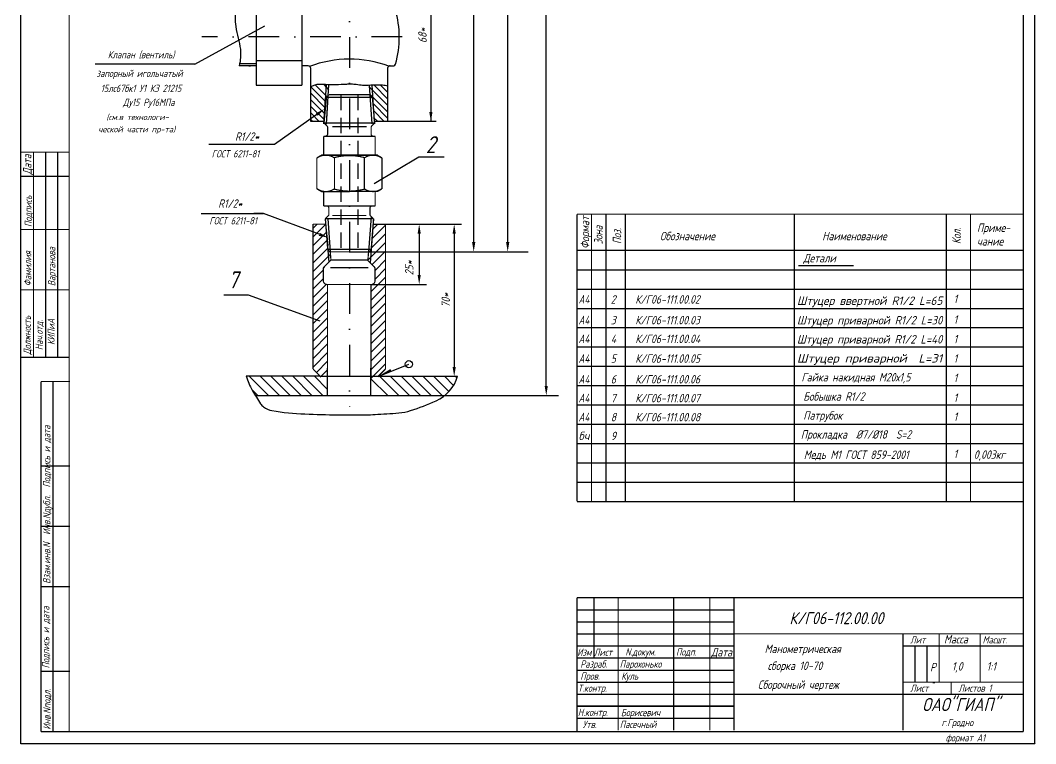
# Model space of a CAD drawing. Extents: x 1942 to 2363, y 704 to 1298.
# Drawn here: x 1942.2 to 2362.8, y 704.1 to 1003.7 of the extents above; entities that cross this region are included whole.
import ezdxf
from ezdxf.enums import TextEntityAlignment as Align

# ---------------------------------------------------------------- set-up
doc = ezdxf.new("R2010")
doc.units = 0
doc.header["$MEASUREMENT"] = 0
doc.linetypes.add('DASHDOT', pattern=[25.4, 12.7, -6.35, 0, -6.35])
doc.linetypes.add('HIDDEN', pattern=[9.525, 6.35, -3.175])
doc.layers.get('0').update_dxf_attribs({"linetype": 'CONTINUOUS'})
doc.layers.get('DEFPOINTS').update_dxf_attribs({"linetype": 'CONTINUOUS'})
doc.styles.add('ROMANC', font='romanc', dxfattribs={"width": 0.8, "oblique": 15, "height": 3.5})

msp = doc.modelspace()

# ---------------------------------------------------------------- linework, layer by layer
for p, q in [((1942.42, 704.09), (1942.42, 1298.09)), ((1942.42, 704.09), (1942.42, 1298.09)), ((2362.42, 704.09), (2362.42, 1298.09)), ((2362.42, 704.09), (2362.42, 1298.09)), ((2039.85, 1016.84), (2039.85, 976.84)), ((2058.85, 1016.84), (2058.85, 976.84)), ((2014.52, 985.57), (2043.43, 1001.46)), ((2014.66, 985.49), (1973.21, 985.49)), ((2039.85, 984.84), (2032.82, 984.84)), ((2033.06, 985.85), (2039.85, 985.85)), ((2036.82, 984.84), (2037.52, 984.84)), ((2039.85, 987.13), (2058.85, 987.13)), ((2061.49, 984.79), (2058.85, 984.79)), ((2095.45, 984.84), (2096.22, 984.84)), ((2062.49, 961.84), (2062.49, 983.79)), ((2094.49, 961.84), (2094.49, 984.12)), ((2039.85, 976.84), (2058.85, 976.84)), ((2068.04, 961.84), (2068.99, 977.08)), ((2068.04, 961.84), (2068.99, 977.08)), ((2068.98, 960.75), (2069.99, 976.98)), ((2069.1, 962.77), (2069.99, 976.98)), ((2088.01, 960.77), (2086.9, 976.76)), ((2087.87, 962.79), (2086.9, 976.76)), ((2088.93, 961.86), (2087.9, 976.85)), ((2088.93, 961.86), (2087.9, 976.85)), ((2067.98, 960.87), (2068.63, 971.35)), ((2067.98, 960.87), (2068.63, 971.35)), ((2089, 960.89), (2088.28, 971.37)), ((2064.99, 964.72), (2047.53, 952.34)), ((2047.53, 952.34), (2020.3, 952.34)), ((2078.51, 947.83), (2066.92, 947.83)), ((2078.48, 947.83), (2090.07, 947.83)), ((2088.76, 936.18), (2107.29, 947.17)), ((2090.1, 947.83), (2089.21, 947.83)), ((2107.29, 947.17), (2117.71, 947.17)), ((2066.92, 932.8), (2078.51, 932.8)), ((2090.07, 932.8), (2078.48, 932.8)), ((2042.99, 923.55), (2017.11, 923.55)), ((2042.97, 923.67), (2038.97, 923.67)), ((2066.04, 915.07), (2042.97, 923.67)), ((2068.51, 921.53), (2069.93, 903.5)), ((2069.51, 922.53), (2069.55, 922.53)), ((2069.51, 921.6), (2070.59, 907.83)), ((2087.58, 922.46), (2086.44, 907.83)), ((2088.51, 921.53), (2087.1, 903.32)), ((2069.68, 910.47), (2068.8, 919.28)), ((2069.47, 912.54), (2068.8, 919.28)), ((2069.48, 912.52), (2068.8, 919.28)), ((2172.82, 900.41), (2357.72, 900.41)), ((2264.61, 902.17), (2287.39, 902.17)), ((2172.82, 892.41), (2357.72, 892.41)), ((2036.64, 889.85), (2026.43, 889.85)), ((2066.45, 879.06), (2036.64, 889.85)), ((2172.82, 884.41), (2357.72, 884.41)), ((2172.82, 876.41), (2357.72, 876.41)), ((2172.82, 868.41), (2357.72, 868.41)), ((2069.46, 848.28), (2069.46, 859.58)), ((2087.46, 848.28), (2087.46, 859.58)), ((2090.4, 856.18), (2103.17, 861.26)), ((2172.82, 860.41), (2357.72, 860.41)), ((2066.46, 856.28), (2035.76, 856.28)), ((2090.46, 856.28), (2123.34, 856.28)), ((2172.82, 852.41), (2357.72, 852.41)), ((2039.5, 848.28), (2118, 848.28)), ((2172.82, 844.41), (2357.72, 844.41)), ((2172.82, 836.41), (2357.72, 836.41)), ((2172.82, 828.41), (2357.72, 828.41)), ((2172.82, 820.41), (2357.72, 820.41)), ((2172.82, 812.41), (2357.72, 812.41)), ((2172.82, 804.41), (2357.72, 804.41)), ((2172.84, 759.59), (2237.84, 759.59)), ((2172.84, 754.59), (2237.84, 754.59)), ((2172.84, 749.59), (2237.84, 749.59)), ((2172.84, 734.59), (2237.84, 734.59)), ((2172.84, 729.59), (2237.84, 729.59)), ((2320.27, 729.45), (2321.05, 729.45)), ((2172.84, 724.59), (2357.84, 724.59)), ((2172.84, 719.59), (2237.84, 719.59)), ((2237.84, 719.59), (2172.84, 719.59)), ((2172.84, 719.59), (2237.84, 719.59)), ((2172.84, 714.59), (2237.84, 714.59)), ((2362.42, 704.09), (1942.42, 704.09)), ((2362.84, 704.09), (2362.84, 704.09))]:
    msp.add_line(p, q)
at = {"linetype": 'DASHDOT'}
for p, q in [((2078.49, 1200.78), (2078.49, 843.61)), ((2100.42, 996.84), (2017.34, 996.84))]:
    msp.add_line(p, q, dxfattribs=at)
at = {"color": 0, "linetype": 'ByBlock'}
for p, q in [((2144.1, 911.83), (2144.1, 1194.64)), ((2160.07, 852.28), (2160.07, 1190.64)), ((2130, 911.83), (2130, 1109.83)), ((2112.28, 1027.84), (2112.28, 961.91)), ((2094.49, 961.91), (2114.43, 961.91)), ((2088.34, 919.28), (2110.43, 919.28)), ((2093.46, 919.28), (2124.93, 919.28)), ((2107.43, 915.28), (2107.43, 898.28)), ((2121.93, 915.28), (2121.93, 860.18)), ((2078.49, 907.83), (2147.74, 907.83)), ((2078.49, 907.83), (2152.63, 907.83)), ((2087.46, 894.28), (2110.43, 894.28)), ((2078.49, 848.28), (2165.15, 848.28))]:
    msp.add_line(p, q, dxfattribs=at)
at = {"color": 0}
for p, q in [((2062.54, 976.11), (2068.56, 970.1)), ((2064.39, 976.96), (2069.36, 971.99)), ((2067.92, 977.16), (2069.86, 974.96)), ((2088.73, 976.87), (2094.49, 971.1)), ((2091.43, 976.86), (2094.49, 973.8)), ((2062.49, 973.47), (2068.4, 967.57)), ((2086.96, 975.94), (2094.49, 968.41)), ((2087.16, 973.05), (2094.49, 965.72)), ((2062.49, 970.77), (2067.99, 965.27)), ((2062.49, 968.08), (2067.99, 962.58)), ((2088.44, 969.08), (2094.49, 963.02)), ((2062.49, 965.39), (2066.04, 961.84)), ((2088.63, 966.19), (2092.98, 961.84)), ((2062.49, 962.69), (2063.35, 961.84)), ((2088.84, 963.15), (2090.22, 961.95)), ((2063.46, 917.58), (2065.16, 919.28)), ((2063.46, 913.99), (2068.46, 918.99)), ((2087.87, 913.25), (2093.46, 918.84)), ((2088.17, 917.15), (2090.31, 919.28)), ((2088.46, 918.94), (2088.68, 919.15)), ((2063.46, 910.4), (2068.95, 915.89)), ((2087.57, 909.36), (2093.46, 915.25)), ((2063.46, 906.81), (2069.22, 912.56)), ((2063.46, 903.21), (2069.48, 909.23)), ((2086.11, 904.31), (2093.46, 911.66)), ((2063.46, 899.62), (2070.67, 906.83)), ((2087.91, 902.51), (2093.46, 908.07)), ((2089.14, 900.15), (2093.46, 904.48)), ((2063.46, 896.03), (2067.71, 900.28)), ((2089.14, 896.56), (2093.46, 900.88)), ((2063.46, 892.44), (2067.71, 896.69)), ((2087.46, 891.29), (2093.46, 897.29)), ((2063.46, 888.84), (2068.9, 894.28)), ((2087.46, 887.7), (2093.46, 893.7)), ((2063.46, 885.25), (2069.46, 891.25)), ((2063.46, 881.66), (2069.46, 887.66)), ((2087.46, 884.11), (2093.46, 890.11)), ((2063.46, 878.07), (2069.46, 884.07)), ((2087.46, 880.52), (2093.46, 886.52)), ((2063.46, 874.48), (2069.46, 880.48)), ((2087.46, 876.92), (2093.46, 882.92)), ((2087.46, 873.33), (2093.46, 879.33)), ((2063.46, 870.88), (2069.46, 876.88)), ((2087.46, 869.74), (2093.46, 875.74)), ((2063.46, 867.29), (2069.46, 873.29)), ((2087.46, 866.15), (2093.46, 872.15)), ((2063.46, 863.7), (2069.46, 869.7)), ((2087.46, 862.56), (2093.46, 868.56)), ((2063.46, 860.11), (2069.46, 866.11)), ((2064.84, 857.9), (2069.46, 862.52)), ((2087.46, 858.96), (2093.46, 864.96)), ((2092.37, 863.87), (2093.46, 864.96)), ((2066.46, 855.92), (2069.46, 858.92)), ((2087.46, 855.37), (2093.46, 861.37)), ((2045.05, 848.28), (2037.05, 856.28)), ((2049.54, 848.28), (2041.54, 856.28)), ((2054.03, 848.28), (2046.03, 856.28)), ((2058.52, 848.28), (2050.52, 856.28)), ((2063.01, 848.28), (2055.01, 856.28)), ((2067.5, 848.28), (2059.5, 856.28)), ((2069.46, 850.81), (2063.99, 856.28)), ((2094.44, 848.28), (2087.46, 855.26)), ((2098.93, 848.28), (2090.93, 856.28)), ((2103.42, 848.28), (2095.42, 856.28)), ((2107.91, 848.28), (2099.91, 856.28)), ((2112.4, 848.28), (2104.4, 856.28)), ((2116.89, 848.28), (2108.89, 856.28)), ((2119.74, 849.92), (2113.38, 856.28)), ((2121.67, 852.49), (2117.87, 856.28)), ((2123.1, 855.54), (2122.36, 856.28)), ((2040.56, 848.28), (2038.07, 850.77))]:
    msp.add_line(p, q, dxfattribs=at)
at = {"linetype": 'HIDDEN'}
for p, q in [((2074.99, 972.91), (2074.99, 907.83)), ((2081.99, 972.91), (2081.99, 907.83))]:
    msp.add_line(p, q, dxfattribs=at)
at = {"linetype": 'Continuous'}
for p, q in [((2067.99, 961.84), (2062.49, 961.84)), ((2067.99, 961.84), (2062.49, 961.84)), ((2067.99, 961.84), (2062.49, 961.84)), ((2094.49, 961.84), (2088.99, 961.84)), ((2094.49, 961.84), (2088.99, 961.84)), ((2094.49, 961.84), (2088.99, 961.84)), ((2066.92, 947.83), (2078.51, 947.83)), ((2090.07, 947.83), (2078.48, 947.83))]:
    msp.add_line(p, q, dxfattribs=at)
at = {"const_width": 0.5}
for points in [[(1962.42, 709.09), (1962.42, 1293.09)], [(2357.74, 709.09), (2357.74, 1293.09)], [(2068.01, 961.15), (2069.04, 971.91)], [(2069.04, 971.91), (2070.04, 972.91)], [(2069.04, 971.84), (2087.92, 971.84)], [(2070.04, 972.91), (2086.85, 972.91)], [(2088.11, 971.65), (2086.85, 972.91)], [(2089.01, 961.15), (2088.01, 971.75)], [(2069.36, 959.8), (2068.01, 961.15)], [(2068.01, 961.15), (2089.01, 961.15)], [(2069.51, 956.72), (2069.51, 959.44)], [(2071.39, 959.65), (2085.73, 959.65)], [(2087.51, 956.64), (2087.51, 959.44)], [(2087.66, 959.8), (2089.01, 961.15)], [(2067.81, 955.66), (2089.21, 955.66)], [(2071.39, 955.65), (2078.51, 955.65)], [(2088.33, 955.66), (2089.21, 955.66)], [(1962.54, 949.09), (1942.42, 949.09)], [(1947.64, 864.09), (1947.64, 949.09)], [(1952.64, 864.09), (1952.64, 949.09)], [(1957.64, 864.09), (1957.64, 949.09)], [(2066.92, 947.83), (2065.01, 946.73)], [(2065.01, 943.57), (2065.01, 946.73)], [(2066.92, 947.83), (2078.51, 947.83)], [(2072.33, 943.57), (2072.33, 946.88)], [(2090.07, 947.83), (2078.48, 947.83)], [(2084.66, 943.57), (2084.66, 946.88)], [(2089.21, 947.83), (2090.1, 947.83)], [(2090.07, 947.83), (2091.98, 946.73)], [(2090.1, 947.83), (2092.01, 946.73)], [(2091.98, 943.57), (2091.98, 946.73)], [(2092.01, 943.57), (2092.01, 946.73)], [(2065.01, 933.9), (2065.01, 943.57)], [(2072.33, 933.75), (2072.33, 943.57)], [(2084.66, 933.75), (2084.66, 943.57)], [(2091.98, 933.9), (2091.98, 943.57)], [(2092.01, 933.9), (2092.01, 943.57)], [(1962.54, 939.09), (1942.42, 939.09)], [(2066.92, 932.8), (2065.01, 933.9)], [(2090.07, 932.8), (2091.98, 933.9)], [(2090.1, 932.8), (2092.01, 933.9)], [(2078.51, 932.8), (2066.92, 932.8)], [(2078.48, 932.8), (2090.07, 932.8)], [(2090.1, 932.8), (2089.21, 932.8)], [(2070.01, 923.23), (2070.01, 925.84)], [(2071.44, 926.86), (2078.51, 926.86)], [(2087.01, 923.23), (2087.01, 925.84)], [(2069.86, 922.88), (2068.51, 921.53)], [(2068.51, 921.53), (2088.51, 921.53)], [(2068.51, 921.53), (2069.51, 908.83)], [(2071.44, 922.86), (2085.51, 922.86)], [(2087.16, 922.88), (2088.51, 921.53)], [(2088.51, 921.53), (2087.51, 908.64)], [(2172.77, 923.41), (2357.72, 923.41)], [(2172.77, 923.41), (2357.72, 923.41)], [(2172.82, 804.41), (2172.82, 923.41)], [(2178.82, 804.41), (2178.82, 923.41)], [(2184.82, 804.41), (2184.82, 923.41)], [(2192.82, 804.41), (2192.82, 923.41)], [(2262.82, 804.41), (2262.82, 923.41)], [(2325.82, 804.41), (2325.82, 923.41)], [(2335.82, 804.41), (2335.82, 923.41)], [(1962.54, 917.09), (1942.42, 917.09)], [(2068.69, 919.28), (2063.46, 919.28)], [(2068.8, 919.28), (2063.46, 919.28)], [(2093.46, 919.28), (2088.34, 919.28)], [(2069.46, 908.8), (2070.44, 907.83)], [(2087.7, 908.83), (2086.7, 907.83)], [(2068, 901.57), (2070.86, 904.43)], [(2070.44, 907.83), (2086.7, 907.83)], [(2070.6, 907.71), (2070.86, 904.43)], [(2070.86, 904.43), (2086.18, 904.43)], [(2086.44, 907.79), (2086.17, 904.25)], [(2088.85, 901.57), (2086.17, 904.25)], [(2172.82, 908.41), (2357.72, 908.41)], [(2086.29, 901.28), (2070.6, 901.28)], [(1962.54, 892.09), (1942.42, 892.09)], [(2087.54, 894.28), (2069.31, 894.28)], [(2069.46, 856.28), (2069.46, 894.28)], [(2087.46, 856.28), (2087.46, 894.28)], [(1962.54, 864.09), (1942.42, 864.09)], [(2063.46, 859.28), (2066.46, 856.28)], [(2093.46, 859.28), (2090.46, 856.28)], [(1950.7, 709.09), (1950.7, 854.09)], [(1962.7, 854.09), (1950.7, 854.09)], [(1955.7, 709.09), (1955.7, 854.09)], [(2090.46, 856.28), (2066.46, 856.28)], [(1962.7, 819.09), (1950.7, 819.09)], [(1962.7, 794.09), (1950.7, 794.09)], [(1962.7, 769.09), (1950.7, 769.09)], [(2172.84, 764.59), (2357.84, 764.59)], [(2172.84, 764.59), (2172.84, 709.09)], [(2172.84, 709.59), (2172.84, 764.59)], [(2179.84, 739.59), (2179.84, 764.59)], [(2189.84, 709.59), (2189.84, 764.59)], [(2212.84, 709.59), (2212.84, 764.59)], [(2227.84, 709.59), (2227.84, 764.59)], [(2237.84, 709.59), (2237.84, 764.59)], [(2237.84, 749.59), (2357.84, 749.59)], [(2307.84, 709.59), (2307.84, 749.59)], [(2322.84, 729.59), (2322.84, 749.59)], [(2339.84, 729.59), (2339.84, 749.59)], [(2172.84, 744.59), (2237.84, 744.59)], [(2172.84, 744.59), (2237.84, 744.59)], [(2307.84, 744.59), (2357.84, 744.59)], [(2307.84, 744.59), (2357.84, 744.59)], [(2312.84, 729.59), (2312.84, 744.59)], [(2317.84, 729.59), (2317.84, 744.59)], [(2172.84, 739.59), (2237.84, 739.59)], [(2172.84, 739.59), (2237.84, 739.59)], [(1962.7, 734.09), (1950.7, 734.09)], [(2307.84, 729.59), (2357.84, 729.59)], [(2307.84, 729.59), (2357.84, 729.59)], [(2327.84, 724.59), (2327.84, 729.59)], [(2237.84, 724.59), (2357.84, 724.59)], [(2307.84, 724.59), (2357.84, 724.59)], [(2357.74, 709.09), (1950.7, 709.09)]]:
    msp.add_lwpolyline(points, dxfattribs=at)
for points, format in [([(2031.4, 1008.84, 0.06141), (2031.44, 1001.15, 0.035501), (2032.43, 996.31, -0.037843), (2033.33, 991.75, -0.096756), (2032.82, 984.84, -0.085089)], "xyb"), ([(2094.49, 976.47, 0.010158), (2092.26, 976.79, 0.030036), (2090.64, 976.89, 0.013798), (2086.29, 976.77, -0.026226), (2084, 976.77, -0.02831), (2081.3, 977.06, 0.037565), (2079.26, 977.24, 0.018986), (2077.25, 977.19, -0.008915), (2072.98, 977, -0.019358), (2069.58, 977.05, 0.01613), (2065.51, 977.12, 0.103314), (2063.82, 976.75, 0.018147), (2062.49, 976.09)], "xyb"), ([(2090.4, 856.18, 0, 1, 0), (2095.69, 858.81, 1, 1, 0)], "xyseb"), ([(2035.76, 856.28, 0.018704), (2036.8, 853.45, 0.030144), (2038.35, 850.26, 0.022794), (2041.68, 844.92, 0.078383), (2042.94, 843.58, 0.122173), (2046.44, 842.05, 0.033525), (2060.08, 840.66, 0.003839), (2073.73, 840.29, 0.006845), (2081.39, 840.24, 0.009957), (2089.13, 840.45, 0.007835), (2098.95, 841.08, 0.058675), (2103.87, 842.05, 0.026022), (2114.41, 846.09, 0.220578), (2123.34, 856.28, 0.075687)], "xyb")]:
    msp.add_lwpolyline(points, format=format)
for points in [[(2069.51, 959.44, 0.198912), (2069.36, 959.8, 0.198912)], [(2087.66, 959.8, 0.198912), (2087.51, 959.44, 0.198912)], [(2068.51, 955.72, 0.414214), (2069.51, 956.72, 0.414214)], [(2087.51, 956.64, 0.414214), (2088.51, 955.64, 0.414214)], [(2072.33, 946.67, 0.337742), (2065.01, 946.58, 0.337742)], [(2078.51, 947.69, 0.065251), (2072.33, 946.88, 0.065251)], [(2078.48, 947.69, -0.065251), (2084.66, 946.88, -0.065251)], [(2084.66, 946.67, -0.337742), (2091.98, 946.58, -0.337742)], [(2065.01, 934.05, 0.337742), (2072.33, 933.96, 0.337742)], [(2072.33, 933.75, 0.065251), (2078.51, 932.94, 0.065251)], [(2084.66, 933.75, -0.065251), (2078.48, 932.94, -0.065251)], [(2091.98, 934.05, -0.337742), (2084.66, 933.96, -0.337742)], [(2070.01, 925.84, 0.414214), (2069.01, 926.84, 0.414214)], [(2088.01, 926.84, 0.414214), (2087.01, 925.84, 0.414214)], [(2069.86, 922.88, 0.198912), (2070.01, 923.23, 0.198912)], [(2087.01, 923.23, 0.198912), (2087.16, 922.88, 0.198912)], [(2068, 901.57, 0.198912), (2067.71, 900.87, 0.198912)], [(2088.85, 901.57, -0.198912), (2089.14, 900.87, -0.198912)], [(2067.71, 895.88, 0.414214), (2069.31, 894.28, 0.414214)], [(2089.14, 895.88, -0.414214), (2087.54, 894.28, -0.414214)]]:
    msp.add_lwpolyline(points, format="xyb", dxfattribs=at)
at = {"linetype": 'Continuous', "const_width": 0.5}
for points in [[(2067.81, 947.79), (2067.81, 955.66)], [(2089.21, 947.79), (2089.21, 955.66)], [(2067.81, 926.84), (2067.81, 932.8)], [(2089.21, 926.84), (2089.21, 932.8)], [(2063.46, 919.28), (2063.46, 859.28)], [(2093.46, 919.28), (2093.46, 859.28)], [(2069.46, 908.83), (2087.52, 908.83)]]:
    msp.add_lwpolyline(points, dxfattribs=at)
at = {"color": 0, "linetype": 'ByBlock', "const_width": 0.5}
for points in [[(2089.21, 926.84), (2067.81, 926.84)], [(2089.21, 926.84), (2088.01, 926.84)], [(2067.71, 895.88), (2067.71, 900.87)], [(2089.14, 895.88), (2089.14, 900.87)]]:
    msp.add_lwpolyline(points, dxfattribs=at)
msp.add_circle((2103.17, 861.26), 1.5)
for centre, radius, start, end in [((2058.77, 996.73), 40.41, 344.0258, 16.3009), ((2061.49, 983.79), 1, 0, 90), ((2078.49, 940.21), 47.39, 69.7556, 110.3439), ((2095.45, 983.84), 1, 90, 163.5364), ((2096.22, 987.84), 3, 270, 282.5727), ((2096.66, 985.89), 1, 282.5727, 344.0258), ((2088.29, 941.83), 6.03, 51.9873, 81.2732), ((2068.71, 900.87), 1, 135, 180), ((2088.14, 900.87), 1, 0, 45)]:
    msp.add_arc(centre, radius, start, end)
for points in [[(2064.6, 965.26), (2065.37, 964.17), (2068.25, 967.03)], [(2066.28, 915.69), (2065.81, 914.44), (2069.79, 913.67)]]:
    msp.add_solid(points)
at = {"color": 0, "linetype": 'ByBlock'}
for points in [[(2111.61, 965.69), (2112.94, 965.69), (2112.28, 961.69)], [(2106.76, 915.28), (2108.09, 915.28), (2107.43, 919.28)], [(2121.27, 915.28), (2122.6, 915.28), (2121.93, 919.28)], [(2129.33, 911.83), (2130.67, 911.83), (2130, 907.83)], [(2143.43, 911.83), (2144.77, 911.83), (2144.1, 907.83)], [(2106.76, 898.28), (2108.09, 898.28), (2107.43, 894.28)], [(2121.27, 860.18), (2122.6, 860.18), (2121.93, 856.18)], [(2159.4, 852.28), (2160.74, 852.28), (2160.07, 848.28)]]:
    msp.add_solid(points, dxfattribs=at)
at = {"layer": 'DEFPOINTS', "color": 0, "linetype": 'ByBlock'}
for p in [(2070.04, 972.91), (2070.04, 972.91), (2070.04, 971.91), (2070.11, 972.65), (2088.01, 972.65), (2068.37, 964.91), (2062.49, 961.84), (2062.49, 961.84), (2094.49, 963.02), (2112.28, 963.02), (2069.36, 947.83), (2087.63, 947.83), (2069.36, 932.8), (2087.63, 932.8), (2068.51, 921.53), (2068.51, 921.53), (2063.46, 919.28), (2068.8, 919.28), (2069.92, 918.16), (2088.34, 919.28), (2093.46, 919.28), (2069.15, 915.77), (2087.7, 915.77), (2069.46, 908.83), (2069.46, 908.8), (2069.51, 908.83), (2069.59, 911.37), (2078.46, 910.23), (2078.46, 910.23), (2070.44, 907.83), (2070.44, 907.83), (2078.49, 907.83), (2078.49, 907.83), (2078.51, 908.62), (2087.46, 894.28), (2107.43, 894.28), (2090.4, 856.18), (2121.93, 856.18), (2078.49, 848.28), (2078.49, 848.28)]:
    msp.add_point(p, dxfattribs=at)

# ---------------------------------------------------------------- texts
at = {"color": 0, "linetype": 'ByBlock', "style": 'ROMANC', "oblique": 15, "width": 0.8}
for s, p in [('68*', (2108.78, 997.43)), ('25*', (2103.3, 901.14)), ('70*', (2118.43, 887.73))]:
    msp.add_text(s, height=3.5, rotation=90, dxfattribs=at).set_placement(p, align=Align.MIDDLE_CENTER)
for s, height, p in [('Клапан (вентиль) ', 3, (1993.03, 989.47)), ('запорный игольчатый', 3, (1991.58, 981.74)), ('15лс67бк1 У1 КЗ 21215  ', 3, (1993.78, 975.54)), ('Ду15 Ру16МПа ', 3, (1996.2, 969.74)), ('(см.в технологи-', 2.5, (1990.76, 963.62)), ('ческой части пр-та)', 2.5, (1990.44, 958.58)), ('R1/2*', 3.5, (2036.1, 955.55)), ('2', 7, (2112.17, 952.22)), ('ГОСТ 6211-81', 3, (2031.32, 948.42)), ('R1/2*', 3.5, (2029.11, 927.81)), ('ГОСТ 6211-81', 3, (2030.33, 920.68)), ('7', 7, (2030.32, 896.21)), ('К/Г06-112.00.00', 5, (2280.27, 756.08))]:
    msp.add_text(s, height=height, dxfattribs=at).set_placement(p, align=Align.MIDDLE_CENTER)
at = {"style": 'ROMANC', "oblique": 15}
for s, rotation, width, p, p2 in [('Дата', 90.7557, 0.909897, (1946.84, 939.82), (1946.73, 948.16)), ('Формат', 90, 0.748183, (2177.86, 908.99), (2177.86, 922.58))]:
    msp.add_text(s, height=3.5, rotation=rotation, dxfattribs=dict(at, width=width)).set_placement(p, p2, align=Align.FIT)
for s, height, width, p in [('Подпись', 3, 0.8, (1946.94, 918.09)), ('Зона', 3.5, 0.75, (2183.41, 910.92)), ('Поз.', 3.5, 0.75, (2191.14, 911.04)), ('Кол.', 3.5, 0.75, (2331.78, 911.04)), ('Вартанова', 3, 0.8, (1956.67, 893.59)), ('Фамилия', 3, 0.8, (1946.74, 893.59)), ('Должность', 3, 0.8, (1946.54, 865.19)), ('Нач.отд.', 3, 0.8, (1951.46, 867.09)), ('КИПиА', 3, 0.8, (1956.46, 869.23)), ('Взам.инв.N  Инв.Nдубл.  Подпись и дата', 3, 0.8, (1954.6, 770.29)), ('Подпись и дата', 3, 0.8, (1954.2, 735.29)), ('Инв.Nподл.', 3, 0.8, (1954.7, 709.89))]:
    msp.add_text(s, height=height, rotation=90, dxfattribs=dict(at, width=width)).set_placement(p)
at = {"style": 'ROMANC', "oblique": 15, "width": 0.8}
for s, height, p in [('Приме-  ', 3.5, (2338.51, 916.04)), ('Обозначение  ', 3.5, (2207.17, 912.59)), ('Наименование  ', 3.5, (2274.39, 912.59)), ('чание  ', 3.5, (2338.51, 910.41)), ('Детали', 3.5, (2266.54, 903.45)), ('2   ', 3.5, (2186.8, 886.36)), ('К/Г06-111.00.02', 3.5, (2196.95, 886.36)), ('1', 3.5, (2328.83, 886.54)), ('3   ', 3.5, (2186.8, 877.78)), ('К/Г06-111.00.03', 3.5, (2196.95, 877.78)), ('1', 3.5, (2328.83, 877.98)), ('4   ', 3.5, (2186.8, 870.02)), ('К/Г06-111.00.04', 3.5, (2196.95, 870.02)), ('1', 3.5, (2328.83, 869.93)), ('5   ', 3.5, (2186.8, 861.85)), ('К/Г06-111.00.05', 3.5, (2196.95, 861.85)), ('1', 3.5, (2328.83, 861.87)), ('6   ', 3.5, (2186.8, 853.27)), ('К/Г06-111.00.06', 3.5, (2196.95, 853.27)), ('Гайка накидная М20х1,5', 3.5, (2265.78, 854.12)), ('1', 3.5, (2328.83, 853.82)), ('7   ', 3.5, (2186.8, 845.47)), ('К/Г06-111.00.07', 3.5, (2196.95, 845.47)), ('Бобышка R1/2', 3.5, (2266.54, 846.16)), ('1', 3.5, (2328.83, 845.61)), ('Патрубок', 3.5, (2266.54, 838.29)), ('8   ', 3.5, (2186.8, 837.6)), ('К/Г06-111.00.08', 3.5, (2196.95, 837.6)), ('1', 3.5, (2328.83, 837.74)), ('9   ', 3.5, (2186.8, 829.81)), ('Прокладка  %%C7/%%C18  S=2', 3.5, (2265.53, 830.43)), ('Медь М1 ГОСТ 859-2001', 3.5, (2266.77, 822.03)), ('1', 3.5, (2328.83, 822.34)), ('0,003кг', 3.5, (2337.22, 822.08)), ('Масса', 3.5, (2324.84, 745.59)), ('Манометрическая ', 3.5, (2250.53, 741.61)), ('Лит', 3, (2310.84, 745.59)), ('Лит', 3, (2310.84, 745.59)), ('Масшт.', 3, (2340.84, 745.59)), ('Изм', 3, (2172.89, 740.45)), ('Лист', 3, (2179.82, 740.45)), ('N.докум.', 3, (2192.84, 740.59)), ('Подп.', 3, (2213.84, 740.59)), ('Разраб.', 3, (2174.17, 735.59)), ('Парохонько', 3, (2190.51, 735.59)), ('сборка 10-70', 3.5, (2251.77, 734.61)), ('Р', 3.5, (2319.09, 734.06)), ('1,0', 3.5, (2328.11, 734.37)), ('1:1', 3.5, (2342.5, 734.37)), ('Пров.', 3, (2174.17, 730.59)), ('Куль', 3, (2191.14, 730.59)), ('Т.контр.', 3, (2173.17, 725.59)), (' Сборочный чертеж ', 3.5, (2245.87, 726.78)), ('Лист ', 3, (2310.84, 725.59)), ('Листов 1', 3, (2330.84, 725.59)), ('Н.контр.', 3, (2173.17, 715.59)), ('Борисевич', 3, (2191, 715.48)), ('Утв.', 3, (2175.17, 710.59)), ('Пасечный', 3, (2190.54, 710.59)), ('г.Гродно', 3, (2323.84, 711.34)), ('формат А1', 3, (2325.55, 705.02))]:
    msp.add_text(s, height=height, dxfattribs=at).set_placement(p)
at = {"style": 'ROMANC', "oblique": 15}
for s, width, p, p2 in [('А4', 0.753333, (2173.42, 886.41), (2177.94, 886.41)), ('Штуцер ввертной R1/2 L=65', 0.760787, (2263.93, 885.82), (2324.16, 885.82)), ('А4', 0.753333, (2173.42, 877.83), (2177.94, 877.83)), ('Штуцер приварной R1/2 L=30', 0.725651, (2263.93, 877.72), (2324.16, 877.72)), ('А4', 0.753333, (2173.42, 870.07), (2177.94, 870.07)), ('Штуцер приварной R1/2 L=40', 0.725651, (2263.93, 869.83), (2324.16, 869.83)), ('А4', 0.753333, (2173.42, 861.9), (2177.94, 861.9)), ('Штуцер приварной  L=31', 0.877121, (2263.93, 861.95), (2324.16, 861.95)), ('А4', 0.753333, (2173.42, 853.32), (2177.94, 853.32)), ('А4', 0.753333, (2173.42, 845.52), (2177.94, 845.52)), ('А4', 0.753333, (2173.42, 837.65), (2177.94, 837.65)), ('бч', 0.904, (2173.42, 829.86), (2177.94, 829.86)), ('Дата', 0.942545, (2228.38, 740.25), (2237.02, 740.25))]:
    msp.add_text(s, height=3.5, dxfattribs=dict(at, width=width)).set_placement(p, p2, align=Align.FIT)
at = {"style": 'ROMANC', "oblique": 15, "width": 0.8}
msp.add_text('ОАО"ГИАП"', height=5.455, dxfattribs=at).set_placement((2315.84, 717.59), (2347.84, 717.59), align=Align.ALIGNED)

doc.saveas('drawing.dxf')
